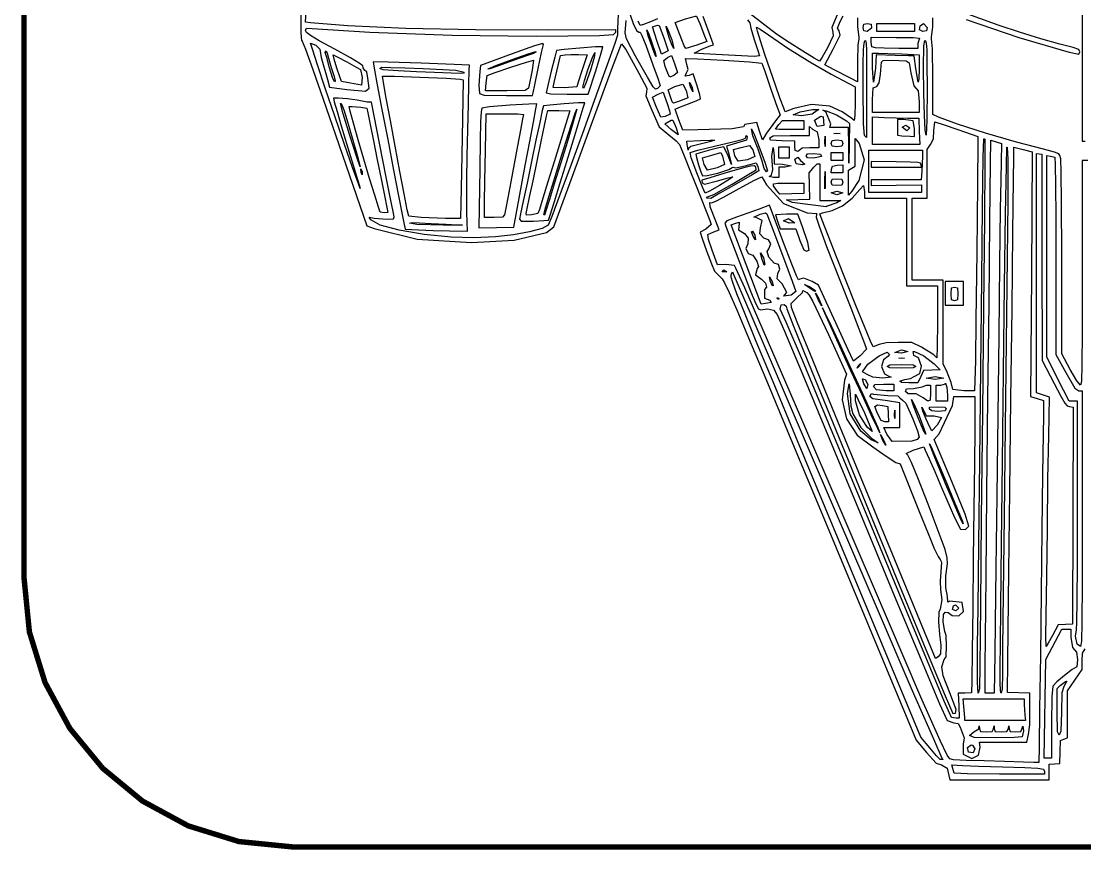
# Model space of a CAD drawing. Extents: x 0 to 7.6, y 0 to 10.9.
# Drawn here: x 0.022 to 1.576, y 3.631 to 4.841 of the extents above; entities that cross this region are included whole.
import ezdxf

# ---------------------------------------------------------------- set-up
doc = ezdxf.new("R2010")
doc.units = 0
doc.layers.get('0').update_dxf_attribs({"linetype": 'CONTINUOUS'})

msp = doc.modelspace()

# ---------------------------------------------------------------- linework, layer by layer
at = {"color": 1, "const_width": 0.007935}
msp.add_lwpolyline([(3.52165, 6.73714), (3.52165, 4.02854), (3.51367, 3.949), (3.49078, 3.87506), (3.45454, 3.80817), (3.40657, 3.74989), (3.34831, 3.70193), (3.28142, 3.66569), (3.20747, 3.64279), (3.12793, 3.63482), (0.419325, 3.63482), (0.339789, 3.64279), (0.265787, 3.66569), (0.198893, 3.70193), (0.140679, 3.74989), (0.092665, 3.80817), (0.056478, 3.87506), (0.033583, 3.949), (0.025662, 4.02854), (0.025662, 6.73714)], dxfattribs=at)
at = {"color": 0}
for points in [[(2.00233, 5.49442), (1.57232, 5.49442), (1.57232, 4.66607), (1.5765, 4.66607)], [(1.21436, 4.85058), (1.20649, 4.83192), (1.20779, 4.82508), (1.2086, 4.81976), (1.20025, 4.80257), (1.19244, 4.78874), (1.18821, 4.78299), (1.18045, 4.78717), (1.16401, 4.79736), (1.14393, 4.81028), (1.12565, 4.82254), (1.03196, 4.89475)], [(0.430556, 4.8629), (0.430231, 4.84006), (0.430231, 4.82563), (0.43061, 4.81754), (0.431261, 4.81375), (0.432292, 4.81207), (0.437121, 4.80029), (0.447917, 4.77056), (0.463108, 4.72749), (0.481174, 4.67546), (0.52691, 4.54226), (0.537543, 4.53825), (0.600151, 4.523), (0.67985, 4.51779), (0.742133, 4.52143), (0.789279, 4.53282), (0.800347, 4.5409), (0.823947, 4.6059), (0.856662, 4.69504), (0.885906, 4.77403), (0.899035, 4.80849), (0.905382, 4.80018), (0.913032, 4.78597), (0.924587, 4.7654), (0.936253, 4.74365), (0.935764, 4.7379), (0.934679, 4.73232), (0.943468, 4.71121), (0.95421, 4.68707), (0.968425, 4.6754), (0.978788, 4.66644), (0.983996, 4.66118), (0.986382, 4.65549), (0.991753, 4.64225), (0.999024, 4.62392), (1.00727, 4.60308), (1.01552, 4.58225), (1.02273, 4.56381), (1.02799, 4.55029), (1.03027, 4.54417), (1.02252, 4.53765), (1.014, 4.5331), (1.01687, 4.52403), (1.02344, 4.50569), (1.03054, 4.48687), (1.03488, 4.47618), (1.04362, 4.46729), (1.04601, 4.46511), (1.0497, 4.45893), (1.05632, 4.44504), (1.06749, 4.41954), (1.08474, 4.37885), (1.10986, 4.31901), (1.14431, 4.23639), (1.18983, 4.12717), (1.32986, 3.79101), (1.34483, 3.77289), (1.35872, 3.75722), (1.36686, 3.75467), (1.375, 3.75), (1.37755, 3.73915), (1.37912, 3.73292), (1.52399, 3.73292), (1.52399, 3.75603), (1.5319, 3.75657), (1.53982, 3.75706), (1.54031, 3.77382), (1.54081, 3.79053), (1.54574, 3.79243), (1.55067, 3.79428), (1.55067, 3.86312), (1.56153, 3.87869), (1.57232, 3.89421), (1.57232, 3.90674), (1.57303, 3.91803), (1.5765, 3.92426)], [(0.893989, 4.85129), (0.893121, 4.83046), (0.893229, 4.82107), (0.889214, 4.80886), (0.878093, 4.77756), (0.862196, 4.7334), (0.843858, 4.68283), (0.825304, 4.63222), (0.808974, 4.58783), (0.797092, 4.5561), (0.791992, 4.54329), (0.782824, 4.53868), (0.764703, 4.53381), (0.74094, 4.52946), (0.714844, 4.52632), (0.682835, 4.52496), (0.649849, 4.52567), (0.610351, 4.52962), (0.574001, 4.53603), (0.546224, 4.54357), (0.532607, 4.55106), (0.530057, 4.55485), (0.537651, 4.55371), (0.556315, 4.55231), (0.565647, 4.55263), (0.566678, 4.55539), (0.56505, 4.56321), (0.561361, 4.58187), (0.556044, 4.60867), (0.54975, 4.64079), (0.533583, 4.72287), (0.527453, 4.72287), (0.519749, 4.72444), (0.512642, 4.72607), (0.498643, 4.72786), (0.4847, 4.72911), (0.477864, 4.729), (0.479113, 4.72358), (0.483236, 4.70925), (0.489475, 4.68832), (0.497287, 4.66287), (0.5051, 4.63747), (0.511393, 4.6166), (0.515625, 4.60238), (0.517036, 4.597), (0.513943, 4.60519), (0.505968, 4.62776), (0.494303, 4.66135), (0.480197, 4.70242), (0.466092, 4.7436), (0.454699, 4.7774), (0.447157, 4.8004), (0.444607, 4.80903), (0.452203, 4.80632), (0.458008, 4.80062), (0.460069, 4.78847), (0.469075, 4.75608), (0.472331, 4.74511), (0.497721, 4.74154), (0.524849, 4.73899), (0.530057, 4.74354), (0.528103, 4.75831), (0.526585, 4.76753), (0.523762, 4.76953), (0.521593, 4.77333), (0.520942, 4.77604), (0.515733, 4.78017), (0.503039, 4.78765), (0.479926, 4.80029), (0.457249, 4.81278), (0.44439, 4.82031), (0.438639, 4.82465), (0.437338, 4.82753), (0.438585, 4.83094), (0.44694, 4.83062), (0.531196, 4.82519), (0.651313, 4.82118), (0.774197, 4.81939), (0.866917, 4.82064), (0.887261, 4.8221), (0.890679, 4.82525), (0.890679, 4.82872), (0.791938, 4.82813), (0.685493, 4.82856), (0.583658, 4.83078), (0.499078, 4.83436), (0.44439, 4.83897), (0.437283, 4.83996), (0.438368, 4.86518)], [(0.911187, 4.85226), (0.916124, 4.83822), (0.920953, 4.82764), (0.924262, 4.82547), (0.926215, 4.82547), (0.928928, 4.82069), (0.934517, 4.80642), (0.944988, 4.77767), (0.952528, 4.75646), (0.955675, 4.74669), (0.951497, 4.74317), (0.948785, 4.74197), (0.945204, 4.74556), (0.936794, 4.75971), (0.91965, 4.79036), (0.906196, 4.81543), (0.904189, 4.82422), (0.905707, 4.84256)], [(1.40294, 4.84397), (1.4796, 4.81743), (1.55344, 4.79617), (1.56743, 4.79308), (1.56901, 4.79665), (1.56733, 4.80024), (1.5594, 4.80268), (1.53982, 4.80778), (1.51199, 4.81581), (1.48074, 4.82547), (1.45079, 4.83518), (1.39453, 4.85547)], [(0.951822, 4.84472), (0.941406, 4.8405), (0.931153, 4.83658), (0.926378, 4.83496), (0.923503, 4.84153)], [(1.08312, 4.84358), (1.08637, 4.83897), (1.08805, 4.83106), (1.09315, 4.81461), (1.09847, 4.79844), (1.10069, 4.7909), (1.09277, 4.78976), (1.07465, 4.79064), (1.04601, 4.79226), (1.01883, 4.79389), (1.0051, 4.79486), (1.01736, 4.80106), (1.02859, 4.80512), (1.03353, 4.80697), (1.03114, 4.81381), (1.02507, 4.82981), (1.01845, 4.84799)], [(1.24403, 4.84608), (1.24403, 4.83306), (1.24582, 4.81825), (1.24582, 4.81532), (1.24447, 4.80675), (1.24403, 4.78342), (1.24403, 4.75271), (1.23362, 4.75792), (1.20964, 4.77046), (1.19607, 4.77778), (1.20828, 4.80067), (1.21848, 4.82113), (1.21723, 4.82704), (1.21495, 4.83132), (1.21853, 4.84071), (1.22287, 4.84896)], [(1.58068, 4.63775), (1.57232, 4.63775), (1.57232, 4.47358), (1.57221, 4.38807), (1.57189, 4.33826), (1.57113, 4.31511), (1.56993, 4.3094), (1.56456, 4.31597), (1.55496, 4.33231), (1.54243, 4.35525), (1.54238, 4.49968), (1.54221, 4.57688), (1.54189, 4.62056), (1.54107, 4.64019), (1.53971, 4.64507), (1.53803, 4.64746), (1.5319, 4.65012), (1.51606, 4.65435), (1.47624, 4.66482), (1.43115, 4.678), (1.39003, 4.69114), (1.36225, 4.70128), (1.354, 4.70481), (1.354, 4.75928), (1.35352, 4.80083), (1.35221, 4.81554), (1.35221, 4.81847), (1.354, 4.83285), (1.354, 4.84608)]]:
    msp.add_lwpolyline(points, dxfattribs=at)
for points in [[(0.951932, 4.8355), (0.954047, 4.83501), (0.956597, 4.82889), (0.961154, 4.81581), (0.967122, 4.79785), (0.962349, 4.79542), (0.957628, 4.79297), (0.9509, 4.81299), (0.944228, 4.83306), (0.948568, 4.83469), (0.951932, 4.8355)], [(0.964247, 4.83419), (0.966308, 4.83014), (0.972439, 4.81413), (0.975749, 4.80122), (0.973253, 4.80583), (0.969293, 4.81625), (0.965603, 4.82725), (0.964085, 4.83371), (0.964247, 4.83419)], [(1.00716, 4.84874), (1.00879, 4.84853), (1.01356, 4.83789), (1.0204, 4.82015), (1.02382, 4.81158), (1.00901, 4.80642), (0.993218, 4.80122), (0.990614, 4.80539), (0.987196, 4.81413), (0.9815, 4.829), (0.977593, 4.83925), (0.992567, 4.84461), (1.00716, 4.84874)], [(1.25792, 4.83789), (1.26405, 4.83692), (1.26438, 4.83122), (1.25798, 4.82622), (1.25315, 4.8271), (1.25233, 4.83203), (1.25315, 4.83708), (1.25792, 4.83789)], [(1.27235, 4.83789), (1.32737, 4.83789), (1.32737, 4.82622), (1.27235, 4.82622), (1.27235, 4.83789)], [(1.34066, 4.83789), (1.3457, 4.83203), (1.34483, 4.82704), (1.33968, 4.82622), (1.33464, 4.82889), (1.33567, 4.83469), (1.34066, 4.83789)], [(0.936143, 4.82856), (0.938531, 4.82383), (0.943576, 4.80994), (0.948188, 4.79557), (0.949653, 4.78956), (0.948133, 4.79167), (0.938097, 4.82015), (0.936143, 4.82856)], [(1.09635, 4.83247), (1.10167, 4.82949), (1.11366, 4.82129), (1.14236, 4.80203), (1.17443, 4.78196), (1.20546, 4.76383), (1.23112, 4.75022), (1.24067, 4.74556), (1.24067, 4.72086), (1.24023, 4.7035), (1.2392, 4.69624), (1.23546, 4.699), (1.22152, 4.7091), (1.20334, 4.71707), (1.17649, 4.7194), (1.15066, 4.71397), (1.1384, 4.7091), (1.13612, 4.71425), (1.13102, 4.72808), (1.12413, 4.74767), (1.11637, 4.77024), (1.10872, 4.79281), (1.10221, 4.81267), (1.09771, 4.82682), (1.09635, 4.83247)], [(0.7838, 4.8086), (0.772081, 4.80556), (0.739367, 4.79372), (0.693142, 4.77664), (0.692057, 4.76768), (0.690539, 4.74778), (0.691406, 4.73579), (0.698514, 4.7334), (0.730794, 4.73292), (0.768935, 4.73292), (0.769803, 4.73665), (0.772353, 4.74858), (0.777344, 4.77203), (0.782226, 4.79546), (0.784831, 4.80724), (0.7838, 4.8086)], [(0.871799, 4.80399), (0.861003, 4.80365), (0.837999, 4.80203), (0.814996, 4.80003), (0.804144, 4.79861), (0.801432, 4.78901), (0.796278, 4.76839), (0.791287, 4.74744), (0.789063, 4.73665), (0.795518, 4.73503), (0.819661, 4.73454), (0.850369, 4.73454), (0.861436, 4.76888), (0.869032, 4.7934), (0.871799, 4.80399)], [(1.25559, 4.81304), (1.25646, 4.80946), (1.257, 4.79856), (1.25722, 4.7774), (1.25732, 4.74311), (1.25716, 4.69239), (1.25689, 4.67122), (1.25439, 4.67453), (1.25277, 4.69162), (1.25233, 4.74436), (1.25239, 4.77892), (1.25277, 4.79937), (1.25353, 4.80946), (1.25483, 4.81288), (1.25559, 4.81304)], [(1.264, 4.81787), (1.30024, 4.81776), (1.3252, 4.81743), (1.33442, 4.81679), (1.33236, 4.8086), (1.33236, 4.80122), (1.30442, 4.80149), (1.28282, 4.80192), (1.27024, 4.8024), (1.26476, 4.80399), (1.264, 4.81049), (1.264, 4.81787)], [(1.34245, 4.81326), (1.34315, 4.81288), (1.34446, 4.80946), (1.34522, 4.79932), (1.34554, 4.77869), (1.34565, 4.74392), (1.34522, 4.69607), (1.34424, 4.67492), (1.34288, 4.68192), (1.34174, 4.70394), (1.34093, 4.73628), (1.34066, 4.77419), (1.34093, 4.8055), (1.34245, 4.81326)], [(0.467176, 4.7979), (0.469021, 4.79482), (0.470703, 4.78733), (0.474826, 4.77354), (0.478896, 4.76036), (0.480632, 4.75412), (0.479329, 4.75288), (0.476671, 4.7589), (0.472385, 4.77333), (0.468207, 4.78836), (0.466092, 4.79579), (0.467176, 4.7979)], [(0.477701, 4.7921), (0.483615, 4.78922), (0.497342, 4.78185), (0.511176, 4.77425), (0.517686, 4.77083), (0.519965, 4.75911), (0.518826, 4.74804), (0.502983, 4.75071), (0.489529, 4.75347), (0.48725, 4.75982), (0.483128, 4.77294), (0.479221, 4.78603), (0.477701, 4.7921)], [(0.773762, 4.79699), (0.773872, 4.79606), (0.770344, 4.79432), (0.760254, 4.79064), (0.740668, 4.78369), (0.717719, 4.77572), (0.70676, 4.77197), (0.703614, 4.77111), (0.704047, 4.77169), (0.715386, 4.77647), (0.739094, 4.78526), (0.762696, 4.79362), (0.773762, 4.79699)], [(0.824978, 4.79264), (0.835938, 4.79258), (0.848742, 4.79204), (0.841254, 4.76878), (0.835883, 4.75222), (0.833496, 4.74522), (0.81581, 4.74419), (0.79899, 4.74442), (0.800564, 4.75185), (0.804417, 4.76822), (0.809842, 4.79113), (0.816515, 4.7921), (0.824978, 4.79264)], [(0.860026, 4.79579), (0.858832, 4.78836), (0.853461, 4.76964), (0.84706, 4.75076), (0.843642, 4.74289), (0.842339, 4.74496), (0.844835, 4.75478), (0.850532, 4.77192), (0.8565, 4.78825), (0.860026, 4.79579)], [(0.972006, 4.79101), (0.976346, 4.77935), (0.980686, 4.76617), (0.975749, 4.7621), (0.969889, 4.75956), (0.967665, 4.76286), (0.962999, 4.77517), (0.960992, 4.78401), (0.966363, 4.78831), (0.972006, 4.79101)], [(1.26568, 4.79454), (1.27458, 4.79454), (1.28825, 4.79428), (1.30876, 4.79346), (1.33398, 4.79237), (1.33398, 4.77149), (1.33355, 4.757), (1.33257, 4.75217), (1.3291, 4.77203), (1.32682, 4.79058), (1.31852, 4.79096), (1.29899, 4.79144), (1.27148, 4.79204), (1.27018, 4.77289), (1.2672, 4.75244), (1.26568, 4.77257), (1.26568, 4.79454)], [(0.535915, 4.78196), (0.537381, 4.77289), (0.541883, 4.74843), (0.548719, 4.71235), (0.557238, 4.6684), (0.565864, 4.62386), (0.573242, 4.58604), (0.578504, 4.55897), (0.580892, 4.54665), (0.5829, 4.53765), (0.602322, 4.53629), (0.623535, 4.53543), (0.647732, 4.53483), (0.67399, 4.53456), (0.673068, 4.56164), (0.672851, 4.57964), (0.673068, 4.60846), (0.673665, 4.64421), (0.674533, 4.68289), (0.675401, 4.71951), (0.676107, 4.74946), (0.67654, 4.76981), (0.676704, 4.77729), (0.654568, 4.77832), (0.606282, 4.78006), (0.558051, 4.78153), (0.535915, 4.78196)], [(0.548611, 4.77431), (0.561903, 4.77393), (0.582411, 4.773), (0.608996, 4.77203), (0.656793, 4.76997), (0.669, 4.76687), (0.668078, 4.7654), (0.662978, 4.76486), (0.650065, 4.76519), (0.625651, 4.76633), (0.599447, 4.76758), (0.572754, 4.76878), (0.550781, 4.77018), (0.545682, 4.7724), (0.548611, 4.77431)], [(0.7704, 4.7844), (0.768229, 4.76975), (0.763075, 4.74333), (0.758356, 4.74007), (0.731228, 4.73958), (0.700196, 4.73958), (0.701226, 4.75065), (0.702692, 4.76204), (0.71441, 4.76654), (0.737468, 4.77436), (0.760037, 4.78163), (0.7704, 4.7844)], [(0.992404, 4.78674), (1.01025, 4.78646), (1.04823, 4.7845), (1.08615, 4.78201), (1.10395, 4.78017), (1.1084, 4.76839), (1.1174, 4.74208), (1.1263, 4.71593), (1.13081, 4.70454), (1.12402, 4.69558), (1.11073, 4.67774), (1.10503, 4.66786), (1.10064, 4.6805), (1.09668, 4.69314), (1.08827, 4.69194), (1.07916, 4.69021), (1.07737, 4.68718), (1.06066, 4.68431), (1.0108, 4.68257), (0.988444, 4.68218), (0.98291, 4.6971), (0.977376, 4.71289), (0.982585, 4.71539), (0.995281, 4.72021), (1.00825, 4.72515), (1.01443, 4.72781), (1.01351, 4.73383), (1.00971, 4.74669), (1.00374, 4.76449), (0.998156, 4.76215), (0.991917, 4.7609), (0.994032, 4.766), (0.996419, 4.77089), (0.994467, 4.77821), (0.992404, 4.78674)], [(1.29465, 4.78456), (1.31516, 4.78358), (1.31966, 4.7806), (1.32205, 4.7659), (1.32628, 4.74675), (1.33247, 4.73958), (1.33398, 4.72374), (1.33398, 4.7079), (1.26568, 4.7079), (1.26568, 4.72635), (1.26698, 4.74392), (1.27224, 4.74615), (1.27572, 4.75119), (1.27745, 4.76389), (1.27886, 4.78163), (1.28163, 4.78407), (1.29465, 4.78456)], [(0.549858, 4.76096), (0.567003, 4.7609), (0.604329, 4.75971), (0.642686, 4.75814), (0.662978, 4.75678), (0.667751, 4.75586), (0.666667, 4.69894), (0.665636, 4.64572), (0.664606, 4.5975), (0.663628, 4.5529), (0.64171, 4.55317), (0.606119, 4.55453), (0.588053, 4.55664), (0.585938, 4.56581), (0.581381, 4.58903), (0.575086, 4.62169), (0.568088, 4.65896), (0.561143, 4.69629), (0.555231, 4.72885), (0.551161, 4.75201), (0.549858, 4.76096)], [(0.988499, 4.74957), (0.993761, 4.74013), (0.996149, 4.72949), (0.985189, 4.72478), (0.975261, 4.72151), (0.973144, 4.72331), (0.969021, 4.73529), (0.967339, 4.74121), (0.976725, 4.74588), (0.988499, 4.74957)], [(0.998426, 4.75201), (0.998753, 4.75201), (1.00212, 4.74468), (1.00336, 4.73839), (1, 4.74567), (0.998426, 4.75201)], [(0.959744, 4.73757), (0.962076, 4.73182), (0.965767, 4.72103), (0.969129, 4.71039), (0.970378, 4.7054), (0.962944, 4.70193), (0.956597, 4.70107), (0.949653, 4.71674), (0.94439, 4.73042), (0.952474, 4.73465), (0.959744, 4.73757)], [(0.488932, 4.72131), (0.490397, 4.71913), (0.493001, 4.71192), (0.497342, 4.69769), (0.504232, 4.67447), (0.5134, 4.64236), (0.516928, 4.62858), (0.511936, 4.64258), (0.501953, 4.67421), (0.492296, 4.70617), (0.488336, 4.72108), (0.488932, 4.72131)], [(0.505154, 4.7169), (0.518229, 4.71571), (0.526585, 4.71419), (0.528049, 4.70763), (0.531629, 4.69054), (0.536512, 4.66644), (0.5421, 4.63883), (0.547689, 4.61111), (0.552517, 4.58669), (0.555935, 4.56907), (0.557292, 4.56164), (0.552463, 4.56131), (0.546386, 4.5625), (0.543836, 4.5695), (0.538303, 4.58703), (0.530817, 4.61165), (0.522461, 4.63981), (0.514214, 4.66792), (0.507215, 4.69254), (0.502388, 4.71001), (0.500868, 4.71685), (0.505154, 4.7169)], [(0.775065, 4.7206), (0.763456, 4.72006), (0.735949, 4.71847), (0.706108, 4.71631), (0.694988, 4.71414), (0.693901, 4.70893), (0.693088, 4.69412), (0.692383, 4.66721), (0.691786, 4.62576), (0.690701, 4.5395), (0.716092, 4.53993), (0.741536, 4.54036), (0.75841, 4.63037), (0.764919, 4.66536), (0.77029, 4.69407), (0.773817, 4.71343), (0.775065, 4.7206)], [(0.845215, 4.72222), (0.835558, 4.72194), (0.814996, 4.72049), (0.794433, 4.71875), (0.784831, 4.71756), (0.783257, 4.71099), (0.779514, 4.69347), (0.774035, 4.66769), (0.767524, 4.63624), (0.760906, 4.6046), (0.755371, 4.57818), (0.751519, 4.55974), (0.749892, 4.55208), (0.752169, 4.54926), (0.770344, 4.54932), (0.785428, 4.54992), (0.7921, 4.55046), (0.794706, 4.55817), (0.800944, 4.57769), (0.809571, 4.60514), (0.819336, 4.63656), (0.828993, 4.66792), (0.837349, 4.69531), (0.843153, 4.71474), (0.845215, 4.72222)], [(0.79145, 4.71089), (0.807617, 4.71089), (0.82335, 4.71039), (0.800401, 4.63564), (0.79145, 4.60656), (0.784017, 4.58268), (0.778917, 4.56646), (0.776964, 4.56033), (0.767524, 4.5586), (0.760092, 4.55811), (0.759549, 4.56054), (0.761068, 4.5676), (0.764649, 4.58436), (0.769694, 4.60835), (0.775717, 4.63704), (0.781629, 4.66558), (0.786567, 4.68901), (0.790039, 4.70492), (0.79145, 4.71089)], [(0.833604, 4.71283), (0.831922, 4.70589), (0.82704, 4.68881), (0.819607, 4.66411), (0.810547, 4.6345), (0.801324, 4.60503), (0.793674, 4.58083), (0.788411, 4.56435), (0.78635, 4.55806), (0.785644, 4.55886), (0.787651, 4.56662), (0.793024, 4.58479), (0.800672, 4.60981), (0.809407, 4.63807), (0.818197, 4.66613), (0.8259, 4.69026), (0.831381, 4.70708), (0.833604, 4.71283)], [(1.18739, 4.71257), (1.18484, 4.71072), (1.17752, 4.70562), (1.16206, 4.7029), (1.14974, 4.70443), (1.16021, 4.7091), (1.17817, 4.71224), (1.18739, 4.71257)], [(1.19314, 4.71137), (1.19819, 4.71039), (1.21322, 4.70443), (1.22781, 4.69569), (1.23242, 4.69183), (1.23193, 4.66282), (1.23145, 4.63374), (1.23107, 4.66), (1.23069, 4.68619), (1.20372, 4.68619), (1.20486, 4.69135), (1.19754, 4.70888), (1.19314, 4.71137)], [(0.701226, 4.70622), (0.728461, 4.70622), (0.747667, 4.70594), (0.755642, 4.70518), (0.754449, 4.69874), (0.751465, 4.68235), (0.747125, 4.6594), (0.742188, 4.63303), (0.737142, 4.6065), (0.732693, 4.58306), (0.729383, 4.56592), (0.727864, 4.55832), (0.724989, 4.55518), (0.712999, 4.55458), (0.699001, 4.55458), (0.699001, 4.57667), (0.699274, 4.60807), (0.700086, 4.65246), (0.701226, 4.70622)], [(0.971571, 4.69689), (0.973958, 4.69678), (0.978842, 4.6856), (0.981933, 4.67524), (0.971951, 4.68261), (0.962457, 4.69162), (0.971571, 4.69689)], [(1.13433, 4.69624), (1.16569, 4.69624), (1.16569, 4.68289), (1.14486, 4.68289), (1.1301, 4.68311), (1.12402, 4.68365), (1.12918, 4.69032), (1.13433, 4.69624)], [(1.19027, 4.70281), (1.19385, 4.70171), (1.19482, 4.68892), (1.18511, 4.68772), (1.18132, 4.69694), (1.19027, 4.70281)], [(1.26568, 4.70171), (1.28342, 4.70063), (1.31749, 4.69954), (1.33382, 4.69954), (1.33431, 4.68039), (1.33485, 4.66124), (1.26568, 4.66124), (1.26568, 4.70171)], [(1.30235, 4.69792), (1.30235, 4.67475), (1.30859, 4.6741), (1.32107, 4.67318), (1.32737, 4.6729), (1.32737, 4.68435), (1.32514, 4.69601), (1.31109, 4.69786), (1.30235, 4.69792)], [(1.08925, 4.68419), (1.09348, 4.67497), (1.10129, 4.65474), (1.10883, 4.63385), (1.1123, 4.6225), (1.11079, 4.62121), (1.10764, 4.62619), (1.10471, 4.63688), (1.0989, 4.65446), (1.09082, 4.67367), (1.08925, 4.68419)], [(1.17399, 4.68772), (1.17811, 4.68365), (1.18479, 4.67958), (1.18734, 4.66786), (1.18734, 4.65625), (1.17399, 4.65625), (1.1633, 4.65576), (1.1607, 4.65375), (1.15652, 4.65121), (1.15294, 4.6524), (1.15234, 4.65869), (1.15234, 4.66613), (1.13341, 4.66656), (1.11702, 4.66749), (1.11583, 4.67079), (1.12071, 4.6741), (1.14562, 4.67458), (1.17399, 4.67458), (1.17399, 4.68772)], [(1.31483, 4.68956), (1.32069, 4.68539), (1.31597, 4.68121), (1.30903, 4.68653), (1.31483, 4.68956)], [(1.35704, 4.69412), (1.35862, 4.69401), (1.36919, 4.69043), (1.39068, 4.68294), (1.41982, 4.67285), (1.41982, 4.66493), (1.41932, 4.60346), (1.41835, 4.50375), (1.41715, 4.40489), (1.41624, 4.34581), (1.41521, 4.30122), (1.39953, 4.30122), (1.38325, 4.30328), (1.3807, 4.31369), (1.37392, 4.33111), (1.36903, 4.34017), (1.36903, 4.46289), (1.324, 4.46289), (1.324, 4.5829), (1.3457, 4.5829), (1.3457, 4.65375), (1.35069, 4.66124), (1.35482, 4.66971), (1.35569, 4.68186), (1.35704, 4.69412)], [(1.02859, 4.66769), (1.03494, 4.66753), (1.02957, 4.66569), (1.01579, 4.66217), (1.00038, 4.65804), (0.996799, 4.65522), (0.99669, 4.65289), (0.994954, 4.66146), (0.994738, 4.6659), (1.01443, 4.6671), (1.02859, 4.66769)], [(1.08105, 4.67443), (1.08257, 4.67231), (1.08192, 4.66769), (1.06695, 4.66292), (1.05235, 4.6589), (1.05648, 4.64551), (1.05984, 4.632), (1.0549, 4.64442), (1.04861, 4.65788), (1.04145, 4.65631), (1.02762, 4.65278), (1.01405, 4.64908), (1.00765, 4.64703), (1.00857, 4.64204), (1.01161, 4.63167), (1.01508, 4.6211), (1.01747, 4.61556), (1.02425, 4.616), (1.03977, 4.61951), (1.0561, 4.62446), (1.06071, 4.62771), (1.06223, 4.62804), (1.06635, 4.6269), (1.07981, 4.62999), (1.09592, 4.63433), (1.09814, 4.62907), (1.09972, 4.62267), (1.08979, 4.61664), (1.06695, 4.60357), (1.0427, 4.59), (1.02962, 4.58251), (1.02349, 4.58296), (1.02463, 4.58475), (1.03407, 4.58817), (1.06076, 4.60308), (1.08518, 4.61762), (1.09608, 4.62435), (1.09522, 4.62853), (1.09304, 4.62993), (1.08767, 4.62944), (1.07601, 4.62651), (1.05496, 4.62056), (1.02789, 4.61274), (1.01633, 4.6091), (1.01671, 4.60514), (1.02034, 4.60303), (1.0395, 4.60801), (1.05512, 4.61236), (1.06196, 4.61382), (1.05632, 4.60997), (1.04221, 4.60135), (1.02767, 4.5931), (1.02127, 4.59006), (1.01736, 4.59907), (1.00911, 4.61974), (1.00098, 4.64182), (0.999621, 4.64974), (1.01069, 4.65283), (1.03483, 4.65864), (1.06174, 4.66499), (1.07536, 4.66851), (1.08013, 4.67057), (1.08073, 4.67253), (1.08105, 4.67443)], [(1.19661, 4.67329), (1.19689, 4.6716), (1.19689, 4.65826), (1.19623, 4.66536), (1.19661, 4.67329)], [(1.21397, 4.66786), (1.22119, 4.66726), (1.22233, 4.66287), (1.22119, 4.65858), (1.21397, 4.65788), (1.20676, 4.65858), (1.20568, 4.66287), (1.20676, 4.66721), (1.21397, 4.66786)], [(1.21397, 4.67774), (1.21859, 4.6774), (1.21397, 4.67671), (1.20942, 4.6774), (1.21397, 4.67774)], [(1.24067, 4.67003), (1.24642, 4.66249), (1.25358, 4.63872), (1.24577, 4.60878), (1.23584, 4.59289), (1.23074, 4.58708), (1.23069, 4.60547), (1.23069, 4.62386), (1.23568, 4.62679), (1.24067, 4.62978), (1.24067, 4.67003)], [(1.42914, 4.6696), (1.43001, 4.66906), (1.43007, 4.63726), (1.42947, 4.55143), (1.42828, 4.42469), (1.42665, 4.27007), (1.42492, 4.11507), (1.42356, 3.98714), (1.42264, 3.89963), (1.42231, 3.86578), (1.42042, 3.85954), (1.41917, 3.87506), (1.4196, 3.92996), (1.42025, 3.98372), (1.42133, 4.0779), (1.42269, 4.19928), (1.42421, 4.33453), (1.42562, 4.46436), (1.42686, 4.57081), (1.42785, 4.64279), (1.42839, 4.66943), (1.42914, 4.6696)], [(1.43896, 4.66737), (1.44661, 4.6651), (1.45426, 4.66249), (1.45324, 4.60975), (1.45258, 4.56629), (1.45156, 4.48687), (1.45031, 4.38281), (1.449, 4.2654), (1.44764, 4.14768), (1.44635, 4.04264), (1.44531, 3.96186), (1.44467, 3.91667), (1.44363, 3.85954), (1.43067, 3.85954), (1.43067, 3.89914), (1.43099, 3.93972), (1.43192, 4.02979), (1.43321, 4.15256), (1.43468, 4.29118), (1.43619, 4.42882), (1.4375, 4.54867), (1.43847, 4.63379), (1.43896, 4.66737)], [(1.04427, 4.64931), (1.04655, 4.64393), (1.04975, 4.63178), (1.03868, 4.62722), (1.02452, 4.62349), (1.01975, 4.63206), (1.01758, 4.64187), (1.03125, 4.64583), (1.04427, 4.64931)], [(1.47233, 4.6575), (1.48589, 4.65408), (1.49946, 4.65072), (1.49826, 4.4719), (1.49701, 4.29318), (1.50635, 4.29021), (1.51568, 4.28728), (1.51563, 4.26465), (1.51531, 4.23822), (1.5146, 4.17888), (1.51357, 4.09776), (1.51243, 4.00613), (1.51124, 3.91521), (1.51014, 3.8361), (1.50939, 3.78011), (1.50906, 3.75831), (1.509, 3.75831), (1.50781, 3.75814), (1.50168, 3.75819), (1.48671, 3.75868), (1.45899, 3.75965), (1.42904, 3.76064), (1.40278, 3.76128), (1.38417, 3.7621), (1.37902, 3.76383), (1.37511, 3.76899), (1.3648, 3.79031), (1.33675, 3.85385), (1.28912, 3.96408), (1.21989, 4.12538), (1.16092, 4.26275), (1.1123, 4.37549), (1.07905, 4.45199), (1.06624, 4.48058), (1.06402, 4.48449), (1.05159, 4.48594), (1.03917, 4.4854), (1.03147, 4.50683), (1.02642, 4.52235), (1.02512, 4.52951), (1.03418, 4.53364), (1.04188, 4.53651), (1.03689, 4.54926), (1.02875, 4.57026), (1.0281, 4.57628), (1.03071, 4.57596), (1.03673, 4.57829), (1.04807, 4.58415), (1.06662, 4.5944), (1.09239, 4.60846), (1.10406, 4.61372), (1.111, 4.60249), (1.13574, 4.57508), (1.17046, 4.56125), (1.18457, 4.56049), (1.18381, 4.55925), (1.18348, 4.55524), (1.18777, 4.54167), (1.19889, 4.51221), (1.21924, 4.46039), (1.234, 4.42275), (1.24609, 4.39165), (1.25423, 4.37039), (1.25727, 4.36208), (1.2481, 4.35238), (1.23828, 4.34478), (1.23047, 4.36139), (1.21246, 4.40044), (1.18718, 4.45551), (1.17746, 4.46089), (1.16574, 4.46593), (1.15951, 4.46442), (1.15772, 4.46371), (1.15468, 4.46913), (1.14784, 4.48628), (1.13487, 4.52061), (1.11534, 4.57249), (1.1001, 4.56694), (1.06689, 4.55507), (1.05295, 4.54958), (1.04997, 4.54622), (1.05219, 4.54036), (1.05756, 4.52626), (1.06521, 4.50597), (1.07444, 4.48167), (1.08767, 4.44694), (1.09527, 4.42833), (1.09934, 4.4209), (1.10227, 4.41954), (1.11236, 4.42122), (1.12109, 4.41917), (1.12652, 4.41271), (1.13704, 4.38851), (1.16395, 4.3246), (1.20307, 4.23068), (1.25043, 4.11649), (1.29774, 4.00228), (1.33702, 3.90821), (1.36404, 3.84403), (1.37478, 3.81956), (1.38471, 3.81625), (1.3909, 3.81532), (1.39421, 3.81), (1.39968, 3.79438), (1.39822, 3.78526), (1.39828, 3.77046), (1.41118, 3.76421), (1.42085, 3.7691), (1.42339, 3.78071), (1.42242, 3.78787), (1.49164, 3.78787), (1.49376, 3.79915), (1.49593, 3.81342), (1.49593, 3.83658), (1.49567, 3.85943), (1.46322, 3.8604), (1.46371, 3.90625), (1.46419, 3.95068), (1.46522, 4.03776), (1.46664, 4.15494), (1.46826, 4.28956), (1.46983, 4.42182), (1.47108, 4.53244), (1.472, 4.60975), (1.47233, 4.64231), (1.47233, 4.6575)], [(1.08605, 4.65956), (1.09093, 4.6536), (1.09402, 4.64388), (1.08323, 4.63894), (1.06939, 4.63683), (1.06489, 4.64486), (1.06277, 4.65375), (1.074, 4.65701), (1.08605, 4.65956)], [(1.12088, 4.65696), (1.12234, 4.64453), (1.12234, 4.63303), (1.13428, 4.63254), (1.14692, 4.62999), (1.13829, 4.62788), (1.12902, 4.62788), (1.12902, 4.6129), (1.12142, 4.6129), (1.11485, 4.61458), (1.11816, 4.61621), (1.12022, 4.62489), (1.1186, 4.64382), (1.12088, 4.65696)], [(1.12902, 4.65788), (1.14399, 4.65788), (1.14399, 4.64122), (1.12902, 4.64122), (1.12902, 4.65788)], [(1.17958, 4.64789), (1.1901, 4.64714), (1.19119, 4.64356), (1.17969, 4.64122), (1.17074, 4.64176), (1.169, 4.64453), (1.17068, 4.64735), (1.17958, 4.64789)], [(1.20568, 4.64958), (1.22233, 4.64958), (1.22233, 4.63792), (1.20568, 4.63792), (1.20568, 4.64958)], [(1.26069, 4.65289), (1.33897, 4.65289), (1.33897, 4.64399), (1.33794, 4.62229), (1.33686, 4.60954), (1.264, 4.60954), (1.264, 4.60113), (1.30067, 4.60156), (1.33735, 4.60206), (1.33735, 4.59125), (1.26069, 4.59125), (1.26069, 4.65289)], [(1.46278, 4.65728), (1.4636, 4.63932), (1.46349, 4.57775), (1.46229, 4.454), (1.45985, 4.24957), (1.45822, 4.11762), (1.45687, 4.00537), (1.456, 3.92469), (1.45568, 3.88747), (1.45518, 3.866), (1.45372, 3.85954), (1.45281, 3.86322), (1.45242, 3.87528), (1.45236, 3.89751), (1.45281, 3.93164), (1.45344, 3.98529), (1.45458, 4.07801), (1.45594, 4.19689), (1.45742, 4.32872), (1.45888, 4.45518), (1.46035, 4.55925), (1.46153, 4.63015), (1.4624, 4.65707), (1.46278, 4.65728)], [(1.50564, 4.64811), (1.50944, 4.64757), (1.51318, 4.64708), (1.51361, 4.49621), (1.51406, 4.34538), (1.53136, 4.31207), (1.54107, 4.29346), (1.54688, 4.28342), (1.55051, 4.27929), (1.55382, 4.27821), (1.55903, 4.27767), (1.55817, 3.96039), (1.54785, 3.9599), (1.53749, 3.95942), (1.52897, 3.94363), (1.52268, 3.93251), (1.51953, 3.9279), (1.51915, 3.94151), (1.51964, 3.97418), (1.52056, 4.03011), (1.52149, 4.09956), (1.5224, 4.17215), (1.52339, 4.23546), (1.52442, 4.29221), (1.50564, 4.29861), (1.50564, 4.64811)], [(1.18495, 4.63286), (1.18902, 4.63286), (1.18902, 4.57954), (1.21983, 4.57943), (1.21365, 4.57617), (1.19792, 4.57042), (1.19792, 4.57036), (1.14833, 4.57628), (1.14014, 4.58035), (1.15733, 4.58083), (1.17448, 4.58132), (1.17361, 4.602), (1.17329, 4.62001), (1.17627, 4.62321), (1.18034, 4.62831), (1.18495, 4.63286)], [(1.15652, 4.6429), (1.1607, 4.63803), (1.16694, 4.63243), (1.16374, 4.63151), (1.15435, 4.63276), (1.15234, 4.63971), (1.15652, 4.6429)], [(1.264, 4.63628), (1.264, 4.62788), (1.33757, 4.62788), (1.33702, 4.63162), (1.33615, 4.63385), (1.33198, 4.63499), (1.32118, 4.63558), (1.30024, 4.63585), (1.264, 4.63628)], [(1.52067, 4.64497), (1.52587, 4.64393), (1.53256, 4.6429), (1.5331, 4.63183), (1.53358, 4.60129), (1.53386, 4.55556), (1.53401, 4.49869), (1.53401, 4.35444), (1.54856, 4.32785), (1.56153, 4.30539), (1.56771, 4.30122), (1.57232, 4.30122), (1.57232, 4.11561), (1.57221, 4.01932), (1.57189, 3.96267), (1.57113, 3.93565), (1.56993, 3.928), (1.56494, 3.93104), (1.56239, 3.94308), (1.56401, 3.95204), (1.56472, 3.96322), (1.56521, 3.99517), (1.56554, 4.04753), (1.56565, 4.11968), (1.56565, 4.28624), (1.55317, 4.28624), (1.53689, 4.31858), (1.52067, 4.35092), (1.52067, 4.64497)], [(0.517904, 4.62565), (0.519749, 4.62196), (0.520128, 4.61675), (0.518283, 4.6205), (0.517904, 4.62565)], [(1.19667, 4.62175), (1.19694, 4.61908), (1.19689, 4.59739), (1.19645, 4.59646), (1.19629, 4.60872), (1.19667, 4.62175)], [(1.22233, 4.6314), (1.22233, 4.61957), (1.20546, 4.61957), (1.206, 4.625), (1.20752, 4.62972), (1.21441, 4.63092), (1.22233, 4.6314)], [(1.14225, 4.60454), (1.16569, 4.60454), (1.16569, 4.58979), (1.148, 4.58925), (1.13026, 4.58871), (1.12576, 4.59457), (1.12126, 4.60058), (1.12131, 4.60351), (1.12771, 4.60449), (1.14225, 4.60454)], [(1.2525, 4.60124), (1.25402, 4.59207), (1.25402, 4.5829), (1.31565, 4.5829), (1.31565, 4.45454), (1.36068, 4.45454), (1.36068, 4.40207), (1.36046, 4.36501), (1.36013, 4.34956), (1.35558, 4.35385), (1.33746, 4.36513), (1.32346, 4.37207), (1.30328, 4.37201), (1.28586, 4.37142), (1.27566, 4.36908), (1.26671, 4.36578), (1.26297, 4.37392), (1.25402, 4.39551), (1.24154, 4.42617), (1.22738, 4.46143), (1.21322, 4.4969), (1.20096, 4.5281), (1.19228, 4.55062), (1.18902, 4.55994), (1.19293, 4.56119), (1.20676, 4.56472), (1.22211, 4.57156), (1.23633, 4.58301), (1.2475, 4.59565), (1.2525, 4.60124)], [(1.21397, 4.61122), (1.22119, 4.61057), (1.22233, 4.60622), (1.22119, 4.60194), (1.21397, 4.60124), (1.20676, 4.60194), (1.20568, 4.60622), (1.20676, 4.61057), (1.21397, 4.61122)], [(1.21397, 4.59289), (1.22233, 4.59039), (1.21397, 4.58789), (1.20568, 4.59039), (1.21397, 4.59289)], [(1.10927, 4.56153), (1.11154, 4.55979), (1.1218, 4.53315), (1.13596, 4.49544), (1.14855, 4.46153), (1.15402, 4.44624), (1.14692, 4.44119), (1.13569, 4.43956), (1.13737, 4.44125), (1.1409, 4.44521), (1.13368, 4.45751), (1.12641, 4.46474), (1.1275, 4.4726), (1.13059, 4.47894), (1.12869, 4.48589), (1.12223, 4.4879), (1.11442, 4.49664), (1.11187, 4.50472), (1.1142, 4.50885), (1.11735, 4.51585), (1.11388, 4.52169), (1.10699, 4.52458), (1.10145, 4.53082), (1.10221, 4.53933), (1.10444, 4.55035), (1.09467, 4.55518), (1.09234, 4.55496), (1.10183, 4.55925), (1.10927, 4.56153)], [(1.14025, 4.55957), (1.12402, 4.55849), (1.12755, 4.54764), (1.13113, 4.53787), (1.15359, 4.53787), (1.15983, 4.52115), (1.16564, 4.50732), (1.16965, 4.50553), (1.1735, 4.50689), (1.17117, 4.51818), (1.16357, 4.54081), (1.15652, 4.55957), (1.14025, 4.55957)], [(0.592828, 4.54731), (0.603569, 4.54699), (0.620985, 4.5459), (0.642361, 4.54465), (0.666504, 4.5434), (0.638183, 4.54346), (0.599935, 4.54422), (0.588975, 4.54633), (0.592828, 4.54731)], [(1.07113, 4.54785), (1.07102, 4.5459), (1.07015, 4.53674), (1.07867, 4.53125), (1.08426, 4.52442), (1.0835, 4.51594), (1.08068, 4.50939), (1.08436, 4.50217), (1.09093, 4.49957), (1.09701, 4.49083), (1.09939, 4.48296), (1.09711, 4.47993), (1.09489, 4.4706), (1.10352, 4.46457), (1.10943, 4.45839), (1.111, 4.45264), (1.10796, 4.44911), (1.10818, 4.43685), (1.11567, 4.43371), (1.11762, 4.43056), (1.1097, 4.42871), (1.10319, 4.42768), (1.08133, 4.48568), (1.05946, 4.54372), (1.06445, 4.54579), (1.07113, 4.54785)], [(1.14301, 4.5529), (1.15234, 4.54693), (1.14399, 4.54622), (1.13569, 4.54958), (1.14301, 4.5529)], [(1.09033, 4.53456), (1.0938, 4.5286), (1.095, 4.52192), (1.09158, 4.52707), (1.08914, 4.53353), (1.09033, 4.53456)], [(1.10211, 4.50288), (1.10645, 4.49539), (1.10845, 4.48579), (1.10748, 4.48492), (1.10406, 4.49447), (1.10211, 4.50288)], [(1.04856, 4.47786), (1.05295, 4.47537), (1.04639, 4.47537), (1.04856, 4.47786)], [(1.06109, 4.47537), (1.06326, 4.47038), (1.0759, 4.44086), (1.10883, 4.3641), (1.15706, 4.25174), (1.2156, 4.1154), (1.27398, 3.97949), (1.3221, 3.86806), (1.35487, 3.79269), (1.3674, 3.76486), (1.36903, 3.76275), (1.36475, 3.76247), (1.35959, 3.76807), (1.34977, 3.77962), (1.33648, 3.79546), (1.19689, 4.13064), (1.1537, 4.23432), (1.1205, 4.31424), (1.09598, 4.37358), (1.07883, 4.41553), (1.06782, 4.44303), (1.06174, 4.45936), (1.05924, 4.4675), (1.05919, 4.4706), (1.06109, 4.47537)], [(1.1154, 4.46789), (1.11947, 4.46121), (1.12055, 4.45454), (1.11903, 4.45518), (1.11648, 4.46186), (1.1154, 4.46789)], [(1.37234, 4.46121), (1.37234, 4.42622), (1.39899, 4.42622), (1.39899, 4.46121), (1.37234, 4.46121)], [(1.1639, 4.44769), (1.16981, 4.44482), (1.17339, 4.44108), (1.17882, 4.43158), (1.18761, 4.41351), (1.20133, 4.38374), (1.22781, 4.32574), (1.22504, 4.31711), (1.22141, 4.28819), (1.22792, 4.26047), (1.24327, 4.23665), (1.26649, 4.2194), (1.28564, 4.20594), (1.29986, 4.1964), (1.30653, 4.19461), (1.33398, 4.12522), (1.34701, 4.09272), (1.35601, 4.07113), (1.36165, 4.05903), (1.36458, 4.05496), (1.36697, 4.05078), (1.36469, 4.02311), (1.36551, 4.01074), (1.36735, 3.9961), (1.36485, 3.98232), (1.36285, 3.97808), (1.36236, 3.96386), (1.36399, 3.94542), (1.36567, 3.92964), (1.36507, 3.91689), (1.36193, 3.91249), (1.35818, 3.91004), (1.25288, 4.16525), (1.21197, 4.26454), (1.17855, 4.34619), (1.15593, 4.40181), (1.14773, 4.4229), (1.14681, 4.42871), (1.155, 4.4369), (1.16347, 4.44482), (1.1639, 4.44769)], [(1.1665, 4.45676), (1.17361, 4.45389), (1.18235, 4.44786), (1.18153, 4.44667), (1.17459, 4.4509), (1.1665, 4.45676)], [(1.38569, 4.4529), (1.39003, 4.45167), (1.39068, 4.44287), (1.39003, 4.43414), (1.38569, 4.43289), (1.38129, 4.43414), (1.38064, 4.44287), (1.38129, 4.45167), (1.38569, 4.4529)], [(1.12723, 4.43788), (1.12902, 4.43619), (1.12826, 4.43457), (1.12652, 4.43619), (1.12723, 4.43788)], [(1.1824, 4.44417), (1.1875, 4.43565), (1.19195, 4.42529), (1.18685, 4.43381), (1.1824, 4.44417)], [(1.13694, 4.42731), (1.13981, 4.42513), (1.14046, 4.42111), (1.15039, 4.39561), (1.17746, 4.32878), (1.21598, 4.23438), (1.26036, 4.12614), (1.3049, 4.01785), (1.34402, 3.92318), (1.37202, 3.8559), (1.3833, 3.82969), (1.38726, 3.83057), (1.38835, 3.83589), (1.37891, 3.86003), (1.36941, 3.88471), (1.36735, 3.89785), (1.37066, 3.90875), (1.37348, 3.91254), (1.37402, 3.9286), (1.37348, 3.94407), (1.37153, 3.94954), (1.36903, 3.96386), (1.36957, 3.97428), (1.37234, 3.97792), (1.37663, 3.97726), (1.38249, 3.97287), (1.39193, 3.97271), (1.39876, 3.97889), (1.39675, 3.99224), (1.37902, 3.99376), (1.37608, 3.9924), (1.37565, 4.00065), (1.37321, 4.01383), (1.37316, 4.03125), (1.3756, 4.04861), (1.37516, 4.05746), (1.37202, 4.0695), (1.36355, 4.09289), (1.34706, 4.13569), (1.33198, 4.17432), (1.32275, 4.19667), (1.31771, 4.20708), (1.31494, 4.20964), (1.32536, 4.21446), (1.34077, 4.21946), (1.34304, 4.21485), (1.34869, 4.20215), (1.35682, 4.18332), (1.36659, 4.16026), (1.38574, 4.1161), (1.39458, 4.09928), (1.40186, 4.09879), (1.40657, 4.10351), (1.40132, 4.12088), (1.38178, 4.16883), (1.35601, 4.23031), (1.36328, 4.23839), (1.3827, 4.27994), (1.38477, 4.29286), (1.41569, 4.29286), (1.41558, 4.26833), (1.41536, 4.24431), (1.41482, 4.1951), (1.41406, 4.12939), (1.41319, 4.05599), (1.41233, 3.98361), (1.41157, 3.921), (1.41097, 3.8769), (1.41075, 3.85997), (1.40087, 3.85954), (1.39106, 3.85954), (1.39193, 3.84125), (1.39279, 3.82292), (1.38802, 3.82292), (1.38124, 3.82417), (1.37077, 3.84808), (1.3438, 3.91217), (1.30442, 4.00667), (1.25673, 4.12185), (1.20226, 4.25315), (1.16341, 4.34608), (1.1397, 4.40158), (1.13075, 4.42068), (1.13243, 4.42708), (1.13694, 4.42731)], [(1.19293, 4.42236), (1.19645, 4.41542), (1.20562, 4.39606), (1.21908, 4.36719), (1.23541, 4.33182), (1.25163, 4.29639), (1.26481, 4.26731), (1.27365, 4.2475), (1.27675, 4.24007), (1.27317, 4.24707), (1.264, 4.26644), (1.25054, 4.29531), (1.23427, 4.33062), (1.21799, 4.3661), (1.20481, 4.39524), (1.19602, 4.41499), (1.19293, 4.42236)], [(1.28738, 4.35764), (1.29069, 4.35454), (1.28847, 4.35124), (1.28201, 4.34663), (1.27902, 4.33664), (1.28342, 4.32633), (1.28998, 4.32292), (1.29319, 4.32124), (1.28109, 4.31961), (1.26638, 4.32118), (1.25825, 4.32508), (1.25114, 4.32904), (1.25911, 4.34011), (1.27539, 4.3526), (1.28738, 4.35764)], [(1.30827, 4.36122), (1.31733, 4.35872), (1.30843, 4.35622), (1.2985, 4.35732), (1.30827, 4.36122)], [(1.32726, 4.35867), (1.34109, 4.35221), (1.35612, 4.34088), (1.36485, 4.33203), (1.35265, 4.3316), (1.34044, 4.33106), (1.33637, 4.322), (1.33236, 4.31288), (1.31901, 4.31288), (1.30827, 4.31342), (1.30566, 4.31538), (1.31304, 4.31787), (1.3214, 4.31939), (1.32693, 4.322), (1.33512, 4.32676), (1.33735, 4.33718), (1.33295, 4.34944), (1.32628, 4.35286), (1.32541, 4.35856), (1.32726, 4.35867)], [(1.24843, 4.34125), (1.24696, 4.33789), (1.24333, 4.33453), (1.24485, 4.33789), (1.24843, 4.34125)], [(1.30816, 4.33957), (1.32509, 4.33914), (1.32899, 4.33708), (1.32509, 4.33501), (1.30816, 4.33453), (1.29118, 4.33501), (1.28733, 4.33708), (1.29118, 4.33914), (1.30816, 4.33957)], [(1.30881, 4.34939), (1.31277, 4.34907), (1.30816, 4.34836), (1.30447, 4.34907), (1.30881, 4.34939)], [(1.35731, 4.32206), (1.37022, 4.31999), (1.35731, 4.31787), (1.3444, 4.31999), (1.35731, 4.32206)], [(1.23193, 4.31174), (1.23334, 4.29579), (1.2341, 4.27881), (1.23714, 4.26753), (1.24864, 4.24767), (1.26454, 4.23221), (1.27398, 4.2251), (1.26405, 4.22987), (1.24875, 4.24246), (1.23318, 4.26779), (1.22949, 4.29736), (1.23193, 4.31174)], [(1.25103, 4.31874), (1.25526, 4.31776), (1.25901, 4.31044), (1.25749, 4.30458), (1.25331, 4.31136), (1.25103, 4.31874)], [(1.28233, 4.31119), (1.29731, 4.31119), (1.29731, 4.30122), (1.28608, 4.30132), (1.27159, 4.30294), (1.26736, 4.30783), (1.26959, 4.31071), (1.28233, 4.31119)], [(1.345, 4.30957), (1.35069, 4.30957), (1.35069, 4.2979), (1.3501, 4.28787), (1.34657, 4.28624), (1.33995, 4.29101), (1.32975, 4.29682), (1.31803, 4.29688), (1.31402, 4.30024), (1.31554, 4.30404), (1.32574, 4.30458), (1.33843, 4.30707), (1.345, 4.30957)], [(1.37277, 4.31261), (1.37435, 4.30664), (1.37549, 4.29497), (1.37565, 4.28624), (1.359, 4.28624), (1.359, 4.30957), (1.36567, 4.30957), (1.3725, 4.31164), (1.37277, 4.31261)], [(1.2411, 4.29622), (1.24517, 4.28792), (1.25396, 4.26899), (1.26221, 4.25017), (1.26525, 4.24186), (1.25825, 4.24804), (1.24674, 4.26633), (1.2411, 4.28668), (1.2411, 4.29622)], [(1.26443, 4.29731), (1.2672, 4.29633), (1.28809, 4.29454), (1.30306, 4.29411), (1.30566, 4.29124), (1.30952, 4.28787), (1.31462, 4.28326), (1.32476, 4.26019), (1.33187, 4.24268), (1.33409, 4.23372), (1.33133, 4.22999), (1.32351, 4.22797), (1.29481, 4.22732), (1.287, 4.23796), (1.28261, 4.24789), (1.30566, 4.24789), (1.30566, 4.2839), (1.28776, 4.28678), (1.26628, 4.28961), (1.26183, 4.29286), (1.26443, 4.29731)], [(1.273, 4.28103), (1.28065, 4.27994), (1.28819, 4.27864), (1.28868, 4.26742), (1.28917, 4.25624), (1.28396, 4.25624), (1.27875, 4.25808), (1.27327, 4.26833), (1.26931, 4.2786), (1.273, 4.28103)], [(1.3227, 4.28885), (1.32633, 4.28207), (1.33393, 4.26465), (1.34104, 4.24647), (1.3437, 4.23785), (1.34012, 4.24425), (1.33252, 4.26204), (1.32525, 4.28065), (1.3227, 4.28885)], [(1.33794, 4.27735), (1.34147, 4.27126), (1.34451, 4.26454), (1.3559, 4.26454), (1.36697, 4.26247), (1.36062, 4.25136), (1.35265, 4.24289), (1.34961, 4.24815), (1.3444, 4.25982), (1.33963, 4.2716), (1.33794, 4.27735)], [(1.36079, 4.27789), (1.37174, 4.27746), (1.37337, 4.27528), (1.37234, 4.27192), (1.36154, 4.27121), (1.35243, 4.27186), (1.34901, 4.27458), (1.34934, 4.27746), (1.36079, 4.27789)], [(1.29829, 4.27289), (1.29856, 4.27165), (1.29856, 4.26079), (1.29785, 4.26622), (1.29829, 4.27289)], [(1.2774, 4.23753), (1.28168, 4.23063), (1.28527, 4.22194), (1.28098, 4.22879), (1.2774, 4.23753)], [(1.34934, 4.22379), (1.35151, 4.21946), (1.35693, 4.20703), (1.36491, 4.18858), (1.37451, 4.1659), (1.38395, 4.14318), (1.39165, 4.12446), (1.39675, 4.11165), (1.39844, 4.10678), (1.39621, 4.11117), (1.39079, 4.12354), (1.38281, 4.14204), (1.37326, 4.16465), (1.36377, 4.18744), (1.35612, 4.20622), (1.35102, 4.21897), (1.34934, 4.22379)], [(1.38704, 3.98876), (1.39204, 3.98394), (1.38775, 3.97987), (1.38298, 3.98204), (1.38433, 3.98725), (1.38704, 3.98876)], [(1.54281, 3.9529), (1.55567, 3.9529), (1.55567, 3.94162), (1.55821, 3.92643), (1.56396, 3.91954), (1.56565, 3.90875), (1.56435, 3.89789), (1.55778, 3.8941), (1.54639, 3.88542), (1.53521, 3.87597), (1.52951, 3.8699), (1.52789, 3.8546), (1.5274, 3.815), (1.52735, 3.76454), (1.51687, 3.76454), (1.51926, 3.90875), (1.54281, 3.9529)], [(1.54981, 3.87733), (1.54546, 3.86936), (1.54281, 3.86003), (1.54194, 3.83187), (1.54107, 3.80399), (1.53857, 3.79824), (1.53608, 3.803), (1.53569, 3.83203), (1.53569, 3.86637), (1.54025, 3.87067), (1.54796, 3.87657), (1.54981, 3.87733)], [(1.39854, 3.85124), (1.48736, 3.85124), (1.48736, 3.8431), (1.48839, 3.82731), (1.48947, 3.81956), (1.40067, 3.81956), (1.40067, 3.82417), (1.39958, 3.83996), (1.39854, 3.85124)], [(1.42182, 3.81207), (1.4221, 3.80751), (1.42361, 3.80354), (1.43224, 3.8029), (1.44081, 3.80354), (1.44282, 3.80751), (1.44353, 3.81207), (1.44374, 3.80751), (1.44531, 3.80354), (1.45389, 3.8029), (1.46246, 3.80354), (1.46446, 3.80751), (1.46517, 3.81207), (1.46544, 3.80751), (1.4669, 3.80354), (1.47483, 3.8029), (1.48264, 3.80354), (1.484, 3.80707), (1.48583, 3.81119), (1.48654, 3.80479), (1.48454, 3.79579), (1.47304, 3.79492), (1.44646, 3.79454), (1.4145, 3.79503), (1.40744, 3.79769), (1.41417, 3.8029), (1.42111, 3.80751), (1.42182, 3.81207)], [(1.40994, 3.78407), (1.41228, 3.78375), (1.41569, 3.7781), (1.41303, 3.77225), (1.40603, 3.77322), (1.40451, 3.78011), (1.40994, 3.78407)], [(1.382, 3.75499), (1.39757, 3.75396), (1.42106, 3.75304), (1.45568, 3.75206), (1.4885, 3.75114), (1.50776, 3.75017), (1.51579, 3.74875), (1.51736, 3.74522), (1.51736, 3.74121), (1.45161, 3.74121), (1.40494, 3.7416), (1.38515, 3.74246), (1.38319, 3.74935), (1.382, 3.75499)]]:
    msp.add_lwpolyline(points, close=True, dxfattribs=at)

doc.saveas('drawing.dxf')
